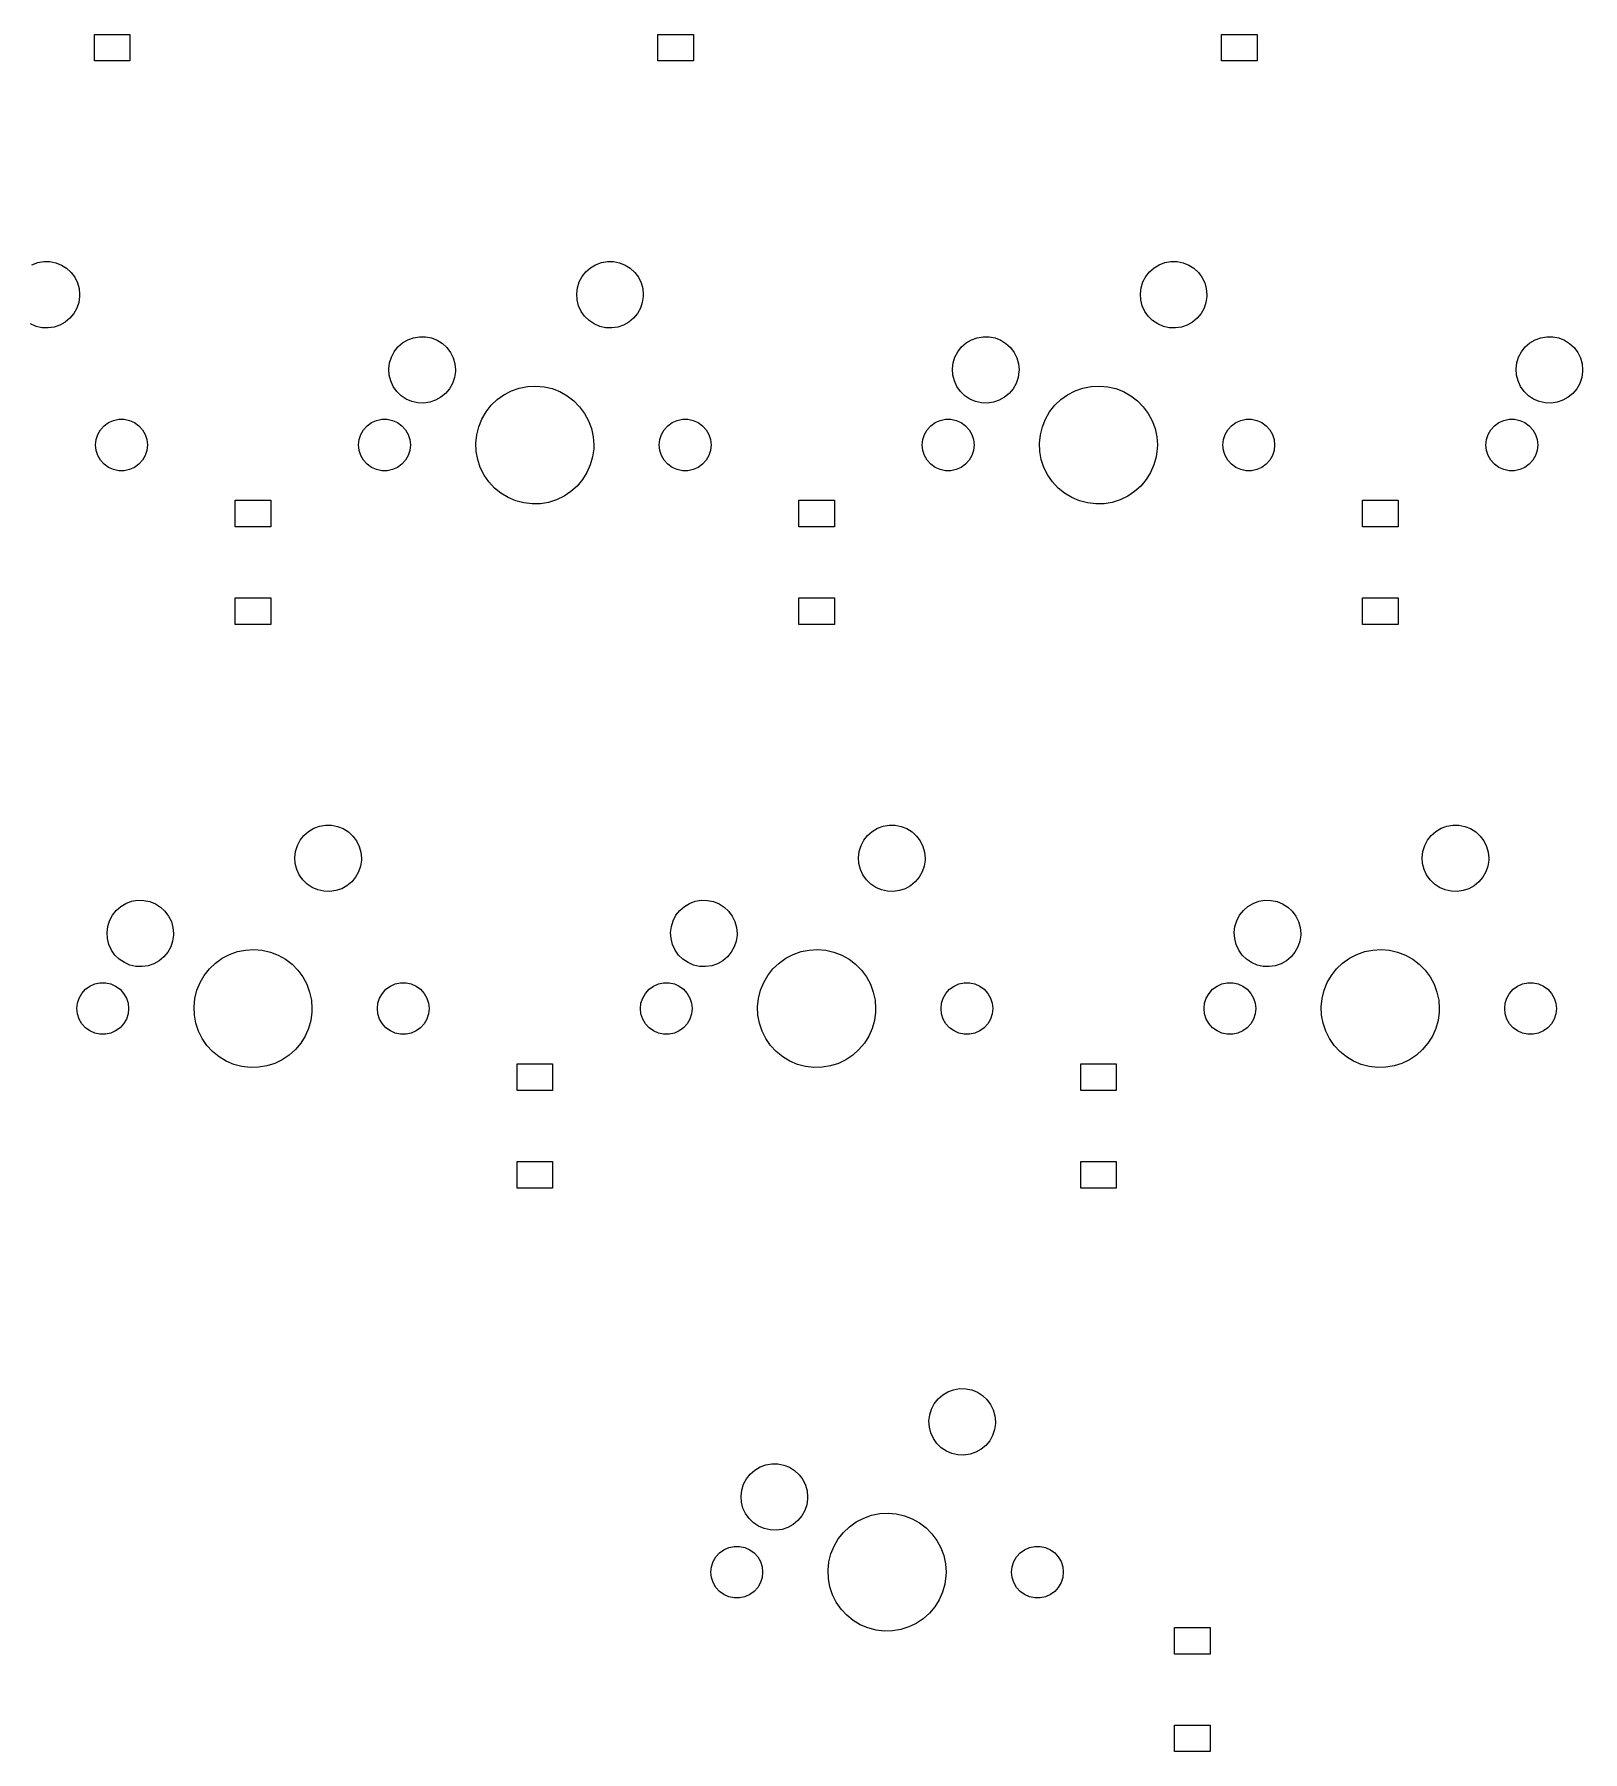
# Model space of a CAD drawing. Extents: x 30 to 427, y -149 to -23.
# Drawn here: x 128.3 to 180.7, y -144.2 to -86.1 of the extents above; entities that cross this region are included whole.
import ezdxf

# ---------------------------------------------------------------- set-up
doc = ezdxf.new("R2010")
doc.units = 0
doc.layers.add('BLACK', color=7, linetype='CONTINUOUS')

msp = doc.modelspace()

# ---------------------------------------------------------------- linework, layer by layer
at = {"layer": 'BLACK', "linetype": 'CONTINUOUS'}
for p, q in [((130.369, -87.0312), (130.369, -86.1312)), ((130.369, -86.1312), (131.569, -86.1312)), ((131.569, -86.1312), (131.569, -87.0312)), ((149.419, -87.0312), (149.419, -86.1312)), ((149.419, -86.1312), (150.619, -86.1312)), ((150.619, -86.1312), (150.619, -87.0312)), ((168.469, -87.0312), (168.469, -86.1312)), ((168.469, -86.1312), (169.669, -86.1312)), ((169.669, -86.1312), (169.669, -87.0312)), ((131.569, -87.0312), (130.369, -87.0312)), ((150.619, -87.0312), (149.419, -87.0312)), ((169.669, -87.0312), (168.469, -87.0312)), ((128.262, -93.9171), (128.455, -93.8458)), ((128.455, -93.8458), (128.658, -93.811)), ((128.658, -93.811), (128.864, -93.8137)), ((128.864, -93.8137), (129.066, -93.8538)), ((129.066, -93.8538), (129.257, -93.9301)), ((129.257, -93.9301), (129.431, -94.04)), ((129.431, -94.04), (129.582, -94.1797)), ((146.98, -94.1581), (147.135, -94.0224)), ((147.135, -94.0224), (147.312, -93.9171)), ((147.312, -93.9171), (147.505, -93.8458)), ((147.505, -93.8458), (147.708, -93.811)), ((147.708, -93.811), (147.914, -93.8137)), ((147.914, -93.8137), (148.116, -93.8538)), ((148.116, -93.8538), (148.307, -93.9301)), ((148.307, -93.9301), (148.481, -94.04)), ((148.481, -94.04), (148.632, -94.1797)), ((166.03, -94.1581), (166.185, -94.0224)), ((166.185, -94.0224), (166.362, -93.9171)), ((166.362, -93.9171), (166.555, -93.8458)), ((166.555, -93.8458), (166.758, -93.811)), ((166.758, -93.811), (166.964, -93.8137)), ((166.964, -93.8137), (167.166, -93.8538)), ((167.166, -93.8538), (167.357, -93.9301)), ((167.357, -93.9301), (167.531, -94.04)), ((167.531, -94.04), (167.682, -94.1797)), ((129.582, -94.1797), (129.705, -94.3447)), ((129.705, -94.3447), (129.797, -94.5293)), ((129.797, -94.5293), (129.852, -94.7275)), ((146.696, -94.6986), (146.757, -94.502)), ((146.757, -94.502), (146.853, -94.3198)), ((146.853, -94.3198), (146.98, -94.1581)), ((148.632, -94.1797), (148.755, -94.3447)), ((148.755, -94.3447), (148.847, -94.5293)), ((148.847, -94.5293), (148.902, -94.7275)), ((165.746, -94.6986), (165.807, -94.502)), ((165.807, -94.502), (165.903, -94.3198)), ((165.903, -94.3198), (166.03, -94.1581)), ((167.682, -94.1797), (167.805, -94.3447)), ((167.805, -94.3447), (167.897, -94.5293)), ((167.897, -94.5293), (167.952, -94.7275)), ((129.84, -95.1951), (129.774, -95.3901)), ((129.87, -94.9914), (129.84, -95.1951)), ((129.852, -94.7275), (129.871, -94.9325)), ((129.871, -94.9325), (129.87, -94.9914)), ((146.672, -94.9031), (146.696, -94.6986)), ((146.685, -95.1085), (146.672, -94.9031)), ((146.736, -95.308), (146.685, -95.1085)), ((148.89, -95.1951), (148.824, -95.3901)), ((148.92, -94.9914), (148.89, -95.1951)), ((148.902, -94.7275), (148.921, -94.9325)), ((148.921, -94.9325), (148.92, -94.9914)), ((165.722, -94.9031), (165.746, -94.6986)), ((165.735, -95.1085), (165.722, -94.9031)), ((165.786, -95.308), (165.735, -95.1085)), ((167.94, -95.1951), (167.874, -95.3901)), ((167.97, -94.9914), (167.94, -95.1951)), ((167.952, -94.7275), (167.971, -94.9325)), ((167.971, -94.9325), (167.97, -94.9914)), ((129.542, -95.728), (129.383, -95.8596)), ((129.673, -95.5697), (129.542, -95.728)), ((129.774, -95.3901), (129.673, -95.5697)), ((146.822, -95.495), (146.736, -95.308)), ((146.941, -95.6631), (146.822, -95.495)), ((147.088, -95.8068), (146.941, -95.6631)), ((148.592, -95.728), (148.433, -95.8596)), ((148.723, -95.5697), (148.592, -95.728)), ((148.824, -95.3901), (148.723, -95.5697)), ((165.872, -95.495), (165.786, -95.308)), ((165.991, -95.6631), (165.872, -95.495)), ((166.138, -95.8068), (165.991, -95.6631)), ((167.642, -95.728), (167.483, -95.8596)), ((167.773, -95.5697), (167.642, -95.728)), ((167.874, -95.3901), (167.773, -95.5697)), ((128.399, -96.0024), (128.209, -95.9212)), ((128.599, -96.0479), (128.399, -96.0024)), ((128.805, -96.056), (128.599, -96.0479)), ((129.009, -96.0264), (128.805, -96.056)), ((129.204, -95.9602), (129.009, -96.0264)), ((129.383, -95.8596), (129.204, -95.9602)), ((141.155, -96.3858), (141.358, -96.351)), ((141.358, -96.351), (141.564, -96.3537)), ((141.564, -96.3537), (141.766, -96.3938)), ((147.259, -95.9212), (147.088, -95.8068)), ((147.449, -96.0024), (147.259, -95.9212)), ((147.649, -96.0479), (147.449, -96.0024)), ((147.855, -96.056), (147.649, -96.0479)), ((148.059, -96.0264), (147.855, -96.056)), ((148.254, -95.9602), (148.059, -96.0264)), ((148.433, -95.8596), (148.254, -95.9602)), ((160.205, -96.3858), (160.408, -96.351)), ((160.408, -96.351), (160.614, -96.3537)), ((160.614, -96.3537), (160.816, -96.3938)), ((166.309, -95.9212), (166.138, -95.8068)), ((166.499, -96.0024), (166.309, -95.9212)), ((166.699, -96.0479), (166.499, -96.0024)), ((166.905, -96.056), (166.699, -96.0479)), ((167.109, -96.0264), (166.905, -96.056)), ((167.304, -95.9602), (167.109, -96.0264)), ((167.483, -95.8596), (167.304, -95.9602)), ((179.255, -96.3858), (179.458, -96.351)), ((179.458, -96.351), (179.664, -96.3537)), ((179.664, -96.3537), (179.866, -96.3938)), ((140.407, -97.042), (140.503, -96.8598)), ((140.503, -96.8598), (140.63, -96.6981)), ((140.63, -96.6981), (140.785, -96.5624)), ((140.785, -96.5624), (140.962, -96.4571)), ((140.962, -96.4571), (141.155, -96.3858)), ((141.766, -96.3938), (141.957, -96.4701)), ((141.957, -96.4701), (142.131, -96.58)), ((142.131, -96.58), (142.282, -96.7197)), ((142.282, -96.7197), (142.405, -96.8847)), ((142.405, -96.8847), (142.497, -97.0693)), ((159.457, -97.042), (159.553, -96.8598)), ((159.553, -96.8598), (159.68, -96.6981)), ((159.68, -96.6981), (159.835, -96.5624)), ((159.835, -96.5624), (160.012, -96.4571)), ((160.012, -96.4571), (160.205, -96.3858)), ((160.816, -96.3938), (161.007, -96.4701)), ((161.007, -96.4701), (161.181, -96.58)), ((161.181, -96.58), (161.332, -96.7197)), ((161.332, -96.7197), (161.455, -96.8847)), ((161.455, -96.8847), (161.547, -97.0693)), ((178.507, -97.042), (178.603, -96.8598)), ((178.603, -96.8598), (178.73, -96.6981)), ((178.73, -96.6981), (178.885, -96.5624)), ((178.885, -96.5624), (179.062, -96.4571)), ((179.062, -96.4571), (179.255, -96.3858)), ((179.866, -96.3938), (180.057, -96.4701)), ((180.057, -96.4701), (180.231, -96.58)), ((180.231, -96.58), (180.382, -96.7197)), ((180.382, -96.7197), (180.505, -96.8847)), ((180.505, -96.8847), (180.597, -97.0693)), ((140.322, -97.4431), (140.346, -97.2386)), ((140.335, -97.6485), (140.322, -97.4431)), ((140.346, -97.2386), (140.407, -97.042)), ((142.497, -97.0693), (142.552, -97.2675)), ((142.552, -97.2675), (142.571, -97.4725)), ((142.571, -97.4725), (142.57, -97.5314)), ((159.372, -97.4431), (159.396, -97.2386)), ((159.385, -97.6485), (159.372, -97.4431)), ((159.396, -97.2386), (159.457, -97.042)), ((161.547, -97.0693), (161.602, -97.2675)), ((161.602, -97.2675), (161.621, -97.4725)), ((161.621, -97.4725), (161.62, -97.5314)), ((178.422, -97.4431), (178.446, -97.2386)), ((178.435, -97.6485), (178.422, -97.4431)), ((178.446, -97.2386), (178.507, -97.042)), ((180.597, -97.0693), (180.652, -97.2675)), ((180.652, -97.2675), (180.671, -97.4725)), ((180.671, -97.4725), (180.67, -97.5314)), ((140.386, -97.848), (140.335, -97.6485)), ((140.472, -98.035), (140.386, -97.848)), ((140.591, -98.2031), (140.472, -98.035)), ((142.474, -97.9301), (142.373, -98.1097)), ((142.54, -97.7351), (142.474, -97.9301)), ((142.57, -97.5314), (142.54, -97.7351)), ((144.464, -98.1826), (144.73, -98.0893)), ((144.73, -98.0893), (145.006, -98.0343)), ((145.006, -98.0343), (145.288, -98.0188)), ((145.288, -98.0188), (145.568, -98.0431)), ((145.568, -98.0431), (145.843, -98.1067)), ((159.436, -97.848), (159.385, -97.6485)), ((159.522, -98.035), (159.436, -97.848)), ((159.641, -98.2031), (159.522, -98.035)), ((161.524, -97.9301), (161.423, -98.1097)), ((161.59, -97.7351), (161.524, -97.9301)), ((161.62, -97.5314), (161.59, -97.7351)), ((163.514, -98.1826), (163.78, -98.0893)), ((163.78, -98.0893), (164.056, -98.0343)), ((164.056, -98.0343), (164.338, -98.0188)), ((164.338, -98.0188), (164.618, -98.0431)), ((164.618, -98.0431), (164.893, -98.1067)), ((178.486, -97.848), (178.435, -97.6485)), ((178.572, -98.035), (178.486, -97.848)), ((178.691, -98.2031), (178.572, -98.035)), ((180.574, -97.9301), (180.473, -98.1097)), ((180.64, -97.7351), (180.574, -97.9301)), ((180.67, -97.5314), (180.64, -97.7351)), ((140.738, -98.3468), (140.591, -98.2031)), ((140.909, -98.4612), (140.738, -98.3468)), ((141.099, -98.5424), (140.909, -98.4612)), ((141.299, -98.5879), (141.099, -98.5424)), ((141.505, -98.596), (141.299, -98.5879)), ((141.709, -98.5664), (141.505, -98.596)), ((141.904, -98.5002), (141.709, -98.5664)), ((142.083, -98.3996), (141.904, -98.5002)), ((142.242, -98.268), (142.083, -98.3996)), ((142.373, -98.1097), (142.242, -98.268)), ((143.607, -98.8918), (143.781, -98.6706)), ((143.781, -98.6706), (143.985, -98.4762)), ((143.985, -98.4762), (144.214, -98.3124)), ((144.214, -98.3124), (144.464, -98.1826)), ((145.843, -98.1067), (146.105, -98.2084)), ((146.105, -98.2084), (146.351, -98.346)), ((146.351, -98.346), (146.575, -98.5169)), ((146.575, -98.5169), (146.772, -98.7176)), ((159.788, -98.3468), (159.641, -98.2031)), ((159.959, -98.4612), (159.788, -98.3468)), ((160.149, -98.5424), (159.959, -98.4612)), ((160.349, -98.5879), (160.149, -98.5424)), ((160.555, -98.596), (160.349, -98.5879)), ((160.759, -98.5664), (160.555, -98.596)), ((160.954, -98.5002), (160.759, -98.5664)), ((161.133, -98.3996), (160.954, -98.5002)), ((161.292, -98.268), (161.133, -98.3996)), ((161.423, -98.1097), (161.292, -98.268)), ((162.657, -98.8918), (162.832, -98.6706)), ((162.832, -98.6706), (163.035, -98.4762)), ((163.035, -98.4762), (163.264, -98.3124)), ((163.264, -98.3124), (163.514, -98.1826)), ((164.893, -98.1067), (165.155, -98.2084)), ((165.155, -98.2084), (165.401, -98.346)), ((165.401, -98.346), (165.625, -98.5169)), ((165.625, -98.5169), (165.822, -98.7176)), ((178.838, -98.3468), (178.691, -98.2031)), ((179.009, -98.4612), (178.838, -98.3468)), ((179.199, -98.5424), (179.009, -98.4612)), ((179.399, -98.5879), (179.199, -98.5424)), ((179.605, -98.596), (179.399, -98.5879)), ((179.809, -98.5664), (179.605, -98.596)), ((180.004, -98.5002), (179.809, -98.5664)), ((180.183, -98.3996), (180.004, -98.5002)), ((180.342, -98.268), (180.183, -98.3996)), ((180.473, -98.1097), (180.342, -98.268)), ((130.701, -99.3622), (130.849, -99.2547)), ((130.849, -99.2547), (131.016, -99.1803)), ((131.016, -99.1803), (131.195, -99.1423)), ((131.195, -99.1423), (131.378, -99.1423)), ((131.378, -99.1423), (131.557, -99.1803)), ((131.557, -99.1803), (131.724, -99.2547)), ((131.724, -99.2547), (131.872, -99.3622)), ((139.591, -99.3622), (139.739, -99.2547)), ((139.739, -99.2547), (139.906, -99.1803)), ((139.906, -99.1803), (140.085, -99.1423)), ((140.085, -99.1423), (140.268, -99.1423)), ((140.268, -99.1423), (140.447, -99.1803)), ((140.447, -99.1803), (140.614, -99.2547)), ((140.614, -99.2547), (140.762, -99.3622)), ((143.36, -99.3964), (143.466, -99.1353)), ((143.466, -99.1353), (143.607, -98.8918)), ((146.772, -98.7176), (146.94, -98.9441)), ((146.94, -98.9441), (147.073, -99.192)), ((147.073, -99.192), (147.171, -99.4562)), ((149.751, -99.3622), (149.899, -99.2547)), ((149.899, -99.2547), (150.066, -99.1803)), ((150.066, -99.1803), (150.245, -99.1423)), ((150.245, -99.1423), (150.428, -99.1423)), ((150.428, -99.1423), (150.607, -99.1803)), ((150.607, -99.1803), (150.774, -99.2547)), ((150.774, -99.2547), (150.922, -99.3622)), ((158.641, -99.3622), (158.789, -99.2547)), ((158.789, -99.2547), (158.956, -99.1803)), ((158.956, -99.1803), (159.135, -99.1423)), ((159.135, -99.1423), (159.318, -99.1423)), ((159.318, -99.1423), (159.497, -99.1803)), ((159.497, -99.1803), (159.664, -99.2547)), ((159.664, -99.2547), (159.812, -99.3622)), ((162.41, -99.3964), (162.516, -99.1353)), ((162.516, -99.1353), (162.657, -98.8918)), ((165.822, -98.7176), (165.99, -98.9441)), ((165.99, -98.9441), (166.123, -99.192)), ((166.123, -99.192), (166.221, -99.4562)), ((168.801, -99.3622), (168.949, -99.2547)), ((168.949, -99.2547), (169.116, -99.1803)), ((169.116, -99.1803), (169.295, -99.1423)), ((169.295, -99.1423), (169.478, -99.1423)), ((169.478, -99.1423), (169.657, -99.1803)), ((169.657, -99.1803), (169.824, -99.2547)), ((169.824, -99.2547), (169.972, -99.3622)), ((177.691, -99.3622), (177.839, -99.2547)), ((177.839, -99.2547), (178.006, -99.1803)), ((178.006, -99.1803), (178.185, -99.1423)), ((178.185, -99.1423), (178.368, -99.1423)), ((178.368, -99.1423), (178.547, -99.1803)), ((178.547, -99.1803), (178.714, -99.2547)), ((178.714, -99.2547), (178.862, -99.3622)), ((130.411, -100.012), (130.43, -99.8306)), ((130.43, -99.8306), (130.487, -99.6566)), ((130.487, -99.6566), (130.578, -99.4982)), ((130.578, -99.4982), (130.701, -99.3622)), ((131.872, -99.3622), (131.994, -99.4982)), ((131.994, -99.4982), (132.086, -99.6566)), ((132.086, -99.6566), (132.142, -99.8306)), ((132.142, -99.8306), (132.161, -100.012)), ((139.301, -100.012), (139.32, -99.8306)), ((139.32, -99.8306), (139.377, -99.6566)), ((139.377, -99.6566), (139.468, -99.4982)), ((139.468, -99.4982), (139.591, -99.3622)), ((140.762, -99.3622), (140.884, -99.4982)), ((140.884, -99.4982), (140.976, -99.6566)), ((140.976, -99.6566), (141.032, -99.8306)), ((141.032, -99.8306), (141.051, -100.012)), ((143.263, -99.9499), (143.292, -99.6697)), ((143.292, -99.6697), (143.36, -99.3964)), ((147.171, -99.4562), (147.23, -99.7316)), ((147.23, -99.7316), (147.25, -100.012)), ((149.461, -100.012), (149.48, -99.8306)), ((149.48, -99.8306), (149.537, -99.6566)), ((149.537, -99.6566), (149.628, -99.4982)), ((149.628, -99.4982), (149.751, -99.3622)), ((150.922, -99.3622), (151.044, -99.4982)), ((151.044, -99.4982), (151.136, -99.6566)), ((151.136, -99.6566), (151.192, -99.8306)), ((151.192, -99.8306), (151.211, -100.012)), ((158.351, -100.012), (158.37, -99.8306)), ((158.37, -99.8306), (158.427, -99.6566)), ((158.427, -99.6566), (158.518, -99.4982)), ((158.518, -99.4982), (158.641, -99.3622)), ((159.812, -99.3622), (159.934, -99.4982)), ((159.934, -99.4982), (160.026, -99.6566)), ((160.026, -99.6566), (160.082, -99.8306)), ((160.082, -99.8306), (160.101, -100.012)), ((162.313, -99.9499), (162.342, -99.6697)), ((162.342, -99.6697), (162.41, -99.3964)), ((166.221, -99.4562), (166.28, -99.7316)), ((166.28, -99.7316), (166.3, -100.012)), ((168.511, -100.012), (168.53, -99.8306)), ((168.53, -99.8306), (168.587, -99.6566)), ((168.587, -99.6566), (168.678, -99.4982)), ((168.678, -99.4982), (168.801, -99.3622)), ((169.972, -99.3622), (170.094, -99.4982)), ((170.094, -99.4982), (170.186, -99.6566)), ((170.186, -99.6566), (170.242, -99.8306)), ((170.242, -99.8306), (170.261, -100.012)), ((177.401, -100.012), (177.42, -99.8306)), ((177.42, -99.8306), (177.477, -99.6566)), ((177.477, -99.6566), (177.568, -99.4982)), ((177.568, -99.4982), (177.691, -99.3622)), ((178.862, -99.3622), (178.984, -99.4982)), ((178.984, -99.4982), (179.076, -99.6566)), ((179.076, -99.6566), (179.132, -99.8306)), ((179.132, -99.8306), (179.151, -100.012)), ((130.43, -100.194), (130.411, -100.012)), ((130.487, -100.368), (130.43, -100.194)), ((130.578, -100.527), (130.487, -100.368)), ((132.086, -100.368), (131.994, -100.527)), ((132.142, -100.194), (132.086, -100.368)), ((132.161, -100.012), (132.142, -100.194)), ((139.32, -100.194), (139.301, -100.012)), ((139.377, -100.368), (139.32, -100.194)), ((139.468, -100.527), (139.377, -100.368)), ((140.976, -100.368), (140.884, -100.527)), ((141.032, -100.194), (140.976, -100.368)), ((141.051, -100.012), (141.032, -100.194)), ((143.274, -100.231), (143.263, -99.9499)), ((143.325, -100.508), (143.274, -100.231)), ((147.209, -100.417), (147.132, -100.688)), ((147.246, -100.138), (147.209, -100.417)), ((147.25, -100.012), (147.246, -100.138)), ((149.48, -100.194), (149.461, -100.012)), ((149.537, -100.368), (149.48, -100.194)), ((149.628, -100.527), (149.537, -100.368)), ((151.136, -100.368), (151.044, -100.527)), ((151.192, -100.194), (151.136, -100.368)), ((151.211, -100.012), (151.192, -100.194)), ((158.37, -100.194), (158.351, -100.012)), ((158.427, -100.368), (158.37, -100.194)), ((158.518, -100.527), (158.427, -100.368)), ((160.026, -100.368), (159.934, -100.527)), ((160.082, -100.194), (160.026, -100.368)), ((160.101, -100.012), (160.082, -100.194)), ((162.324, -100.231), (162.313, -99.9499)), ((162.375, -100.508), (162.324, -100.231)), ((166.259, -100.417), (166.182, -100.688)), ((166.296, -100.138), (166.259, -100.417)), ((166.3, -100.012), (166.296, -100.138)), ((168.53, -100.194), (168.511, -100.012)), ((168.587, -100.368), (168.53, -100.194)), ((168.678, -100.527), (168.587, -100.368)), ((170.186, -100.368), (170.094, -100.527)), ((170.242, -100.194), (170.186, -100.368)), ((170.261, -100.012), (170.242, -100.194)), ((177.42, -100.194), (177.401, -100.012)), ((177.477, -100.368), (177.42, -100.194)), ((177.568, -100.527), (177.477, -100.368)), ((179.076, -100.368), (178.984, -100.527)), ((179.132, -100.194), (179.076, -100.368)), ((179.151, -100.012), (179.132, -100.194)), ((130.701, -100.663), (130.578, -100.527)), ((130.849, -100.77), (130.701, -100.663)), ((131.016, -100.845), (130.849, -100.77)), ((131.195, -100.883), (131.016, -100.845)), ((131.378, -100.883), (131.195, -100.883)), ((131.557, -100.845), (131.378, -100.883)), ((131.724, -100.77), (131.557, -100.845)), ((131.872, -100.663), (131.724, -100.77)), ((131.994, -100.527), (131.872, -100.663)), ((139.591, -100.663), (139.468, -100.527)), ((139.739, -100.77), (139.591, -100.663)), ((139.906, -100.845), (139.739, -100.77)), ((140.085, -100.883), (139.906, -100.845)), ((140.268, -100.883), (140.085, -100.883)), ((140.447, -100.845), (140.268, -100.883)), ((140.614, -100.77), (140.447, -100.845)), ((140.762, -100.663), (140.614, -100.77)), ((140.884, -100.527), (140.762, -100.663)), ((143.414, -100.776), (143.325, -100.508)), ((143.54, -101.027), (143.414, -100.776)), ((147.018, -100.946), (146.869, -101.184)), ((147.132, -100.688), (147.018, -100.946)), ((149.751, -100.663), (149.628, -100.527)), ((149.899, -100.77), (149.751, -100.663)), ((150.066, -100.845), (149.899, -100.77)), ((150.245, -100.883), (150.066, -100.845)), ((150.428, -100.883), (150.245, -100.883)), ((150.607, -100.845), (150.428, -100.883)), ((150.774, -100.77), (150.607, -100.845)), ((150.922, -100.663), (150.774, -100.77)), ((151.044, -100.527), (150.922, -100.663)), ((158.641, -100.663), (158.518, -100.527)), ((158.789, -100.77), (158.641, -100.663)), ((158.956, -100.845), (158.789, -100.77)), ((159.135, -100.883), (158.956, -100.845)), ((159.318, -100.883), (159.135, -100.883)), ((159.497, -100.845), (159.318, -100.883)), ((159.664, -100.77), (159.497, -100.845)), ((159.812, -100.663), (159.664, -100.77)), ((159.934, -100.527), (159.812, -100.663)), ((162.464, -100.776), (162.375, -100.508)), ((162.59, -101.027), (162.464, -100.776)), ((166.068, -100.946), (165.919, -101.184)), ((166.182, -100.688), (166.068, -100.946)), ((168.801, -100.663), (168.678, -100.527)), ((168.949, -100.77), (168.801, -100.663)), ((169.116, -100.845), (168.949, -100.77)), ((169.295, -100.883), (169.116, -100.845)), ((169.478, -100.883), (169.295, -100.883)), ((169.657, -100.845), (169.478, -100.883)), ((169.824, -100.77), (169.657, -100.845)), ((169.972, -100.663), (169.824, -100.77)), ((170.094, -100.527), (169.972, -100.663)), ((177.691, -100.663), (177.568, -100.527)), ((177.839, -100.77), (177.691, -100.663)), ((178.006, -100.845), (177.839, -100.77)), ((178.185, -100.883), (178.006, -100.845)), ((178.368, -100.883), (178.185, -100.883)), ((178.547, -100.845), (178.368, -100.883)), ((178.714, -100.77), (178.547, -100.845)), ((178.862, -100.663), (178.714, -100.77)), ((178.984, -100.527), (178.862, -100.663)), ((143.7, -101.259), (143.54, -101.027)), ((143.891, -101.466), (143.7, -101.259)), ((144.11, -101.644), (143.891, -101.466)), ((146.688, -101.4), (146.478, -101.588)), ((146.869, -101.184), (146.688, -101.4)), ((162.75, -101.259), (162.59, -101.027)), ((162.941, -101.466), (162.75, -101.259)), ((163.16, -101.644), (162.941, -101.466)), ((165.738, -101.4), (165.528, -101.588)), ((165.919, -101.184), (165.738, -101.4)), ((135.131, -102.781), (135.131, -101.881)), ((135.131, -101.881), (136.331, -101.881)), ((136.331, -101.881), (136.331, -102.781)), ((144.351, -101.789), (144.11, -101.644)), ((144.61, -101.899), (144.351, -101.789)), ((144.883, -101.971), (144.61, -101.899)), ((145.162, -102.004), (144.883, -101.971)), ((145.444, -101.998), (145.162, -102.004)), ((145.722, -101.951), (145.444, -101.998)), ((145.99, -101.866), (145.722, -101.951)), ((146.244, -101.744), (145.99, -101.866)), ((146.478, -101.588), (146.244, -101.744)), ((154.181, -102.781), (154.181, -101.881)), ((154.181, -101.881), (155.381, -101.881)), ((155.381, -101.881), (155.381, -102.781)), ((163.401, -101.789), (163.16, -101.644)), ((163.66, -101.899), (163.401, -101.789)), ((163.933, -101.971), (163.66, -101.899)), ((164.212, -102.004), (163.933, -101.971)), ((164.494, -101.998), (164.212, -102.004)), ((164.772, -101.951), (164.494, -101.998)), ((165.04, -101.866), (164.772, -101.951)), ((165.294, -101.744), (165.04, -101.866)), ((165.528, -101.588), (165.294, -101.744)), ((173.231, -102.781), (173.231, -101.881)), ((173.231, -101.881), (174.431, -101.881)), ((174.431, -101.881), (174.431, -102.781)), ((136.331, -102.781), (135.131, -102.781)), ((155.381, -102.781), (154.181, -102.781)), ((174.431, -102.781), (173.231, -102.781)), ((135.131, -106.081), (135.131, -105.181)), ((135.131, -105.181), (136.331, -105.181)), ((136.331, -105.181), (136.331, -106.081)), ((154.181, -106.081), (154.181, -105.181)), ((154.181, -105.181), (155.381, -105.181)), ((155.381, -105.181), (155.381, -106.081)), ((173.231, -106.081), (173.231, -105.181)), ((173.231, -105.181), (174.431, -105.181)), ((174.431, -105.181), (174.431, -106.081)), ((136.331, -106.081), (135.131, -106.081)), ((155.381, -106.081), (154.181, -106.081)), ((174.431, -106.081), (173.231, -106.081)), ((137.455, -113.208), (137.61, -113.072)), ((137.61, -113.072), (137.787, -112.967)), ((137.787, -112.967), (137.98, -112.896)), ((137.98, -112.896), (138.183, -112.861)), ((138.183, -112.861), (138.389, -112.864)), ((138.389, -112.864), (138.591, -112.904)), ((138.591, -112.904), (138.782, -112.98)), ((138.782, -112.98), (138.956, -113.09)), ((138.956, -113.09), (139.107, -113.23)), ((156.505, -113.208), (156.66, -113.072)), ((156.66, -113.072), (156.837, -112.967)), ((156.837, -112.967), (157.03, -112.896)), ((157.03, -112.896), (157.233, -112.861)), ((157.233, -112.861), (157.439, -112.864)), ((157.439, -112.864), (157.641, -112.904)), ((157.641, -112.904), (157.832, -112.98)), ((157.832, -112.98), (158.006, -113.09)), ((158.006, -113.09), (158.157, -113.23)), ((175.555, -113.208), (175.71, -113.072)), ((175.71, -113.072), (175.887, -112.967)), ((175.887, -112.967), (176.08, -112.896)), ((176.08, -112.896), (176.283, -112.861)), ((176.283, -112.861), (176.489, -112.864)), ((176.489, -112.864), (176.691, -112.904)), ((176.691, -112.904), (176.882, -112.98)), ((176.882, -112.98), (177.056, -113.09)), ((177.056, -113.09), (177.207, -113.23)), ((137.147, -113.953), (137.171, -113.749)), ((137.171, -113.749), (137.232, -113.552)), ((137.232, -113.552), (137.328, -113.37)), ((137.328, -113.37), (137.455, -113.208)), ((139.107, -113.23), (139.23, -113.395)), ((139.23, -113.395), (139.322, -113.579)), ((139.322, -113.579), (139.377, -113.777)), ((139.377, -113.777), (139.396, -113.983)), ((156.197, -113.953), (156.221, -113.749)), ((156.221, -113.749), (156.282, -113.552)), ((156.282, -113.552), (156.378, -113.37)), ((156.378, -113.37), (156.505, -113.208)), ((158.157, -113.23), (158.28, -113.395)), ((158.28, -113.395), (158.372, -113.579)), ((158.372, -113.579), (158.427, -113.777)), ((158.427, -113.777), (158.446, -113.983)), ((175.247, -113.953), (175.271, -113.749)), ((175.271, -113.749), (175.332, -113.552)), ((175.332, -113.552), (175.428, -113.37)), ((175.428, -113.37), (175.555, -113.208)), ((177.207, -113.23), (177.33, -113.395)), ((177.33, -113.395), (177.422, -113.579)), ((177.422, -113.579), (177.477, -113.777)), ((177.477, -113.777), (177.496, -113.983)), ((137.16, -114.158), (137.147, -113.953)), ((137.211, -114.358), (137.16, -114.158)), ((137.297, -114.545), (137.211, -114.358)), ((139.365, -114.245), (139.299, -114.44)), ((139.395, -114.041), (139.365, -114.245)), ((139.396, -113.983), (139.395, -114.041)), ((156.21, -114.158), (156.197, -113.953)), ((156.261, -114.358), (156.21, -114.158)), ((156.347, -114.545), (156.261, -114.358)), ((158.415, -114.245), (158.349, -114.44)), ((158.445, -114.041), (158.415, -114.245)), ((158.446, -113.983), (158.445, -114.041)), ((175.26, -114.158), (175.247, -113.953)), ((175.311, -114.358), (175.26, -114.158)), ((175.397, -114.545), (175.311, -114.358)), ((177.465, -114.245), (177.399, -114.44)), ((177.495, -114.041), (177.465, -114.245)), ((177.496, -113.983), (177.495, -114.041)), ((137.416, -114.713), (137.297, -114.545)), ((137.563, -114.857), (137.416, -114.713)), ((137.734, -114.971), (137.563, -114.857)), ((138.908, -114.91), (138.729, -115.01)), ((139.067, -114.778), (138.908, -114.91)), ((139.198, -114.62), (139.067, -114.778)), ((139.299, -114.44), (139.198, -114.62)), ((156.466, -114.713), (156.347, -114.545)), ((156.613, -114.857), (156.466, -114.713)), ((156.784, -114.971), (156.613, -114.857)), ((157.958, -114.91), (157.779, -115.01)), ((158.117, -114.778), (157.958, -114.91)), ((158.248, -114.62), (158.117, -114.778)), ((158.349, -114.44), (158.248, -114.62)), ((175.516, -114.713), (175.397, -114.545)), ((175.663, -114.857), (175.516, -114.713)), ((175.834, -114.971), (175.663, -114.857)), ((177.008, -114.91), (176.829, -115.01)), ((177.167, -114.778), (177.008, -114.91)), ((177.298, -114.62), (177.167, -114.778)), ((177.399, -114.44), (177.298, -114.62)), ((131.26, -115.612), (131.437, -115.507)), ((131.437, -115.507), (131.63, -115.436)), ((131.63, -115.436), (131.833, -115.401)), ((131.833, -115.401), (132.039, -115.404)), ((132.039, -115.404), (132.241, -115.444)), ((132.241, -115.444), (132.432, -115.52)), ((137.924, -115.052), (137.734, -114.971)), ((138.124, -115.098), (137.924, -115.052)), ((138.33, -115.106), (138.124, -115.098)), ((138.534, -115.076), (138.33, -115.106)), ((138.729, -115.01), (138.534, -115.076)), ((150.31, -115.612), (150.487, -115.507)), ((150.487, -115.507), (150.68, -115.436)), ((150.68, -115.436), (150.883, -115.401)), ((150.883, -115.401), (151.089, -115.404)), ((151.089, -115.404), (151.291, -115.444)), ((151.291, -115.444), (151.482, -115.52)), ((156.974, -115.052), (156.784, -114.971)), ((157.174, -115.098), (156.974, -115.052)), ((157.38, -115.106), (157.174, -115.098)), ((157.584, -115.076), (157.38, -115.106)), ((157.779, -115.01), (157.584, -115.076)), ((169.36, -115.612), (169.537, -115.507)), ((169.537, -115.507), (169.73, -115.436)), ((169.73, -115.436), (169.933, -115.401)), ((169.933, -115.401), (170.139, -115.404)), ((170.139, -115.404), (170.341, -115.444)), ((170.341, -115.444), (170.532, -115.52)), ((176.024, -115.052), (175.834, -114.971)), ((176.224, -115.098), (176.024, -115.052)), ((176.43, -115.106), (176.224, -115.098)), ((176.634, -115.076), (176.43, -115.106)), ((176.829, -115.01), (176.634, -115.076)), ((130.821, -116.289), (130.882, -116.092)), ((130.882, -116.092), (130.978, -115.91)), ((130.978, -115.91), (131.105, -115.748)), ((131.105, -115.748), (131.26, -115.612)), ((132.432, -115.52), (132.606, -115.63)), ((132.606, -115.63), (132.757, -115.77)), ((132.757, -115.77), (132.88, -115.935)), ((132.88, -115.935), (132.972, -116.119)), ((149.871, -116.289), (149.932, -116.092)), ((149.932, -116.092), (150.028, -115.91)), ((150.028, -115.91), (150.155, -115.748)), ((150.155, -115.748), (150.31, -115.612)), ((151.482, -115.52), (151.656, -115.63)), ((151.656, -115.63), (151.807, -115.77)), ((151.807, -115.77), (151.93, -115.935)), ((151.93, -115.935), (152.022, -116.119)), ((168.921, -116.289), (168.982, -116.092)), ((168.982, -116.092), (169.078, -115.91)), ((169.078, -115.91), (169.205, -115.748)), ((169.205, -115.748), (169.36, -115.612)), ((170.532, -115.52), (170.706, -115.63)), ((170.706, -115.63), (170.857, -115.77)), ((170.857, -115.77), (170.98, -115.935)), ((170.98, -115.935), (171.072, -116.119)), ((130.797, -116.493), (130.821, -116.289)), ((130.81, -116.698), (130.797, -116.493)), ((132.972, -116.119), (133.027, -116.317)), ((133.045, -116.581), (133.015, -116.785)), ((133.027, -116.317), (133.046, -116.522)), ((133.046, -116.522), (133.045, -116.581)), ((149.847, -116.493), (149.871, -116.289)), ((149.86, -116.698), (149.847, -116.493)), ((152.022, -116.119), (152.077, -116.317)), ((152.095, -116.581), (152.065, -116.785)), ((152.077, -116.317), (152.096, -116.522)), ((152.096, -116.522), (152.095, -116.581)), ((168.897, -116.493), (168.921, -116.289)), ((168.91, -116.698), (168.897, -116.493)), ((171.072, -116.119), (171.127, -116.317)), ((171.145, -116.581), (171.115, -116.785)), ((171.127, -116.317), (171.146, -116.522)), ((171.146, -116.522), (171.145, -116.581)), ((130.861, -116.898), (130.81, -116.698)), ((130.947, -117.085), (130.861, -116.898)), ((131.066, -117.253), (130.947, -117.085)), ((131.213, -117.397), (131.066, -117.253)), ((132.848, -117.16), (132.717, -117.318)), ((132.949, -116.98), (132.848, -117.16)), ((133.015, -116.785), (132.949, -116.98)), ((134.689, -117.362), (134.939, -117.233)), ((134.939, -117.233), (135.205, -117.139)), ((135.205, -117.139), (135.481, -117.084)), ((135.481, -117.084), (135.763, -117.069)), ((135.763, -117.069), (136.043, -117.093)), ((136.043, -117.093), (136.318, -117.157)), ((136.318, -117.157), (136.58, -117.258)), ((136.58, -117.258), (136.826, -117.396)), ((149.911, -116.898), (149.86, -116.698)), ((149.997, -117.085), (149.911, -116.898)), ((150.116, -117.253), (149.997, -117.085)), ((150.263, -117.397), (150.116, -117.253)), ((151.898, -117.16), (151.767, -117.318)), ((151.999, -116.98), (151.898, -117.16)), ((152.065, -116.785), (151.999, -116.98)), ((153.739, -117.362), (153.989, -117.233)), ((153.989, -117.233), (154.255, -117.139)), ((154.255, -117.139), (154.531, -117.084)), ((154.531, -117.084), (154.813, -117.069)), ((154.813, -117.069), (155.093, -117.093)), ((155.093, -117.093), (155.368, -117.157)), ((155.368, -117.157), (155.63, -117.258)), ((155.63, -117.258), (155.876, -117.396)), ((168.961, -116.898), (168.91, -116.698)), ((169.047, -117.085), (168.961, -116.898)), ((169.166, -117.253), (169.047, -117.085)), ((169.313, -117.397), (169.166, -117.253)), ((170.948, -117.16), (170.817, -117.318)), ((171.049, -116.98), (170.948, -117.16)), ((171.115, -116.785), (171.049, -116.98)), ((172.789, -117.362), (173.039, -117.233)), ((173.039, -117.233), (173.305, -117.139)), ((173.305, -117.139), (173.581, -117.084)), ((173.581, -117.084), (173.863, -117.069)), ((173.863, -117.069), (174.143, -117.093)), ((174.143, -117.093), (174.418, -117.157)), ((174.418, -117.157), (174.68, -117.258)), ((174.68, -117.258), (174.926, -117.396)), ((131.384, -117.511), (131.213, -117.397)), ((131.574, -117.592), (131.384, -117.511)), ((131.774, -117.638), (131.574, -117.592)), ((131.98, -117.646), (131.774, -117.638)), ((132.184, -117.616), (131.98, -117.646)), ((132.379, -117.55), (132.184, -117.616)), ((132.558, -117.45), (132.379, -117.55)), ((132.717, -117.318), (132.558, -117.45)), ((134.082, -117.942), (134.256, -117.721)), ((134.256, -117.721), (134.46, -117.526)), ((134.46, -117.526), (134.689, -117.362)), ((136.826, -117.396), (137.05, -117.567)), ((137.05, -117.567), (137.247, -117.768)), ((137.247, -117.768), (137.415, -117.994)), ((150.434, -117.511), (150.263, -117.397)), ((150.624, -117.592), (150.434, -117.511)), ((150.824, -117.638), (150.624, -117.592)), ((151.03, -117.646), (150.824, -117.638)), ((151.234, -117.616), (151.03, -117.646)), ((151.429, -117.55), (151.234, -117.616)), ((151.608, -117.45), (151.429, -117.55)), ((151.767, -117.318), (151.608, -117.45)), ((153.132, -117.942), (153.306, -117.721)), ((153.306, -117.721), (153.51, -117.526)), ((153.51, -117.526), (153.739, -117.362)), ((155.876, -117.396), (156.1, -117.567)), ((156.1, -117.567), (156.297, -117.768)), ((156.297, -117.768), (156.465, -117.994)), ((169.484, -117.511), (169.313, -117.397)), ((169.674, -117.592), (169.484, -117.511)), ((169.874, -117.638), (169.674, -117.592)), ((170.08, -117.646), (169.874, -117.638)), ((170.284, -117.616), (170.08, -117.646)), ((170.479, -117.55), (170.284, -117.616)), ((170.658, -117.45), (170.479, -117.55)), ((170.817, -117.318), (170.658, -117.45)), ((172.182, -117.942), (172.356, -117.721)), ((172.356, -117.721), (172.56, -117.526)), ((172.56, -117.526), (172.789, -117.362)), ((174.926, -117.396), (175.15, -117.567)), ((175.15, -117.567), (175.347, -117.768)), ((175.347, -117.768), (175.515, -117.994)), ((129.943, -118.548), (130.066, -118.412)), ((130.066, -118.412), (130.214, -118.305)), ((130.214, -118.305), (130.381, -118.23)), ((130.381, -118.23), (130.56, -118.192)), ((130.56, -118.192), (130.743, -118.192)), ((130.743, -118.192), (130.922, -118.23)), ((130.922, -118.23), (131.089, -118.305)), ((131.089, -118.305), (131.237, -118.412)), ((131.237, -118.412), (131.359, -118.548)), ((133.835, -118.446), (133.941, -118.185)), ((133.941, -118.185), (134.082, -117.942)), ((137.415, -117.994), (137.548, -118.242)), ((137.548, -118.242), (137.646, -118.506)), ((140.103, -118.548), (140.226, -118.412)), ((140.226, -118.412), (140.374, -118.305)), ((140.374, -118.305), (140.541, -118.23)), ((140.541, -118.23), (140.72, -118.192)), ((140.72, -118.192), (140.903, -118.192)), ((140.903, -118.192), (141.082, -118.23)), ((141.082, -118.23), (141.249, -118.305)), ((141.249, -118.305), (141.397, -118.412)), ((141.397, -118.412), (141.519, -118.548)), ((148.993, -118.548), (149.116, -118.412)), ((149.116, -118.412), (149.264, -118.305)), ((149.264, -118.305), (149.431, -118.23)), ((149.431, -118.23), (149.61, -118.192)), ((149.61, -118.192), (149.793, -118.192)), ((149.793, -118.192), (149.972, -118.23)), ((149.972, -118.23), (150.139, -118.305)), ((150.139, -118.305), (150.287, -118.412)), ((150.287, -118.412), (150.409, -118.548)), ((152.885, -118.446), (152.991, -118.185)), ((152.991, -118.185), (153.132, -117.942)), ((156.465, -117.994), (156.598, -118.242)), ((156.598, -118.242), (156.696, -118.506)), ((159.153, -118.548), (159.276, -118.412)), ((159.276, -118.412), (159.424, -118.305)), ((159.424, -118.305), (159.591, -118.23)), ((159.591, -118.23), (159.77, -118.192)), ((159.77, -118.192), (159.953, -118.192)), ((159.953, -118.192), (160.132, -118.23)), ((160.132, -118.23), (160.299, -118.305)), ((160.299, -118.305), (160.447, -118.412)), ((160.447, -118.412), (160.569, -118.548)), ((168.043, -118.548), (168.166, -118.412)), ((168.166, -118.412), (168.314, -118.305)), ((168.314, -118.305), (168.481, -118.23)), ((168.481, -118.23), (168.66, -118.192)), ((168.66, -118.192), (168.843, -118.192)), ((168.843, -118.192), (169.022, -118.23)), ((169.022, -118.23), (169.189, -118.305)), ((169.189, -118.305), (169.337, -118.412)), ((169.337, -118.412), (169.459, -118.548)), ((171.935, -118.446), (172.041, -118.185)), ((172.041, -118.185), (172.182, -117.942)), ((175.515, -117.994), (175.648, -118.242)), ((175.648, -118.242), (175.746, -118.506)), ((178.203, -118.548), (178.326, -118.412)), ((178.326, -118.412), (178.474, -118.305)), ((178.474, -118.305), (178.641, -118.23)), ((178.641, -118.23), (178.82, -118.192)), ((178.82, -118.192), (179.003, -118.192)), ((179.003, -118.192), (179.182, -118.23)), ((179.182, -118.23), (179.349, -118.305)), ((179.349, -118.305), (179.497, -118.412)), ((179.497, -118.412), (179.619, -118.548)), ((129.776, -119.062), (129.795, -118.881)), ((129.795, -118.881), (129.852, -118.707)), ((129.852, -118.707), (129.943, -118.548)), ((131.359, -118.548), (131.451, -118.707)), ((131.451, -118.707), (131.507, -118.881)), ((131.507, -118.881), (131.526, -119.062)), ((133.738, -119), (133.767, -118.72)), ((133.749, -119.281), (133.738, -119)), ((133.767, -118.72), (133.835, -118.446)), ((137.646, -118.506), (137.705, -118.782)), ((137.705, -118.782), (137.725, -119.062)), ((139.936, -119.062), (139.955, -118.881)), ((139.955, -118.881), (140.012, -118.707)), ((140.012, -118.707), (140.103, -118.548)), ((141.519, -118.548), (141.611, -118.707)), ((141.611, -118.707), (141.667, -118.881)), ((141.667, -118.881), (141.686, -119.062)), ((148.826, -119.062), (148.845, -118.881)), ((148.845, -118.881), (148.902, -118.707)), ((148.902, -118.707), (148.993, -118.548)), ((150.409, -118.548), (150.501, -118.707)), ((150.501, -118.707), (150.557, -118.881)), ((150.557, -118.881), (150.576, -119.062)), ((152.788, -119), (152.817, -118.72)), ((152.799, -119.281), (152.788, -119)), ((152.817, -118.72), (152.885, -118.446)), ((156.696, -118.506), (156.755, -118.782)), ((156.755, -118.782), (156.775, -119.062)), ((158.986, -119.062), (159.005, -118.881)), ((159.005, -118.881), (159.062, -118.707)), ((159.062, -118.707), (159.153, -118.548)), ((160.569, -118.548), (160.661, -118.707)), ((160.661, -118.707), (160.717, -118.881)), ((160.717, -118.881), (160.736, -119.062)), ((167.876, -119.062), (167.895, -118.881)), ((167.895, -118.881), (167.952, -118.707)), ((167.952, -118.707), (168.043, -118.548)), ((169.459, -118.548), (169.551, -118.707)), ((169.551, -118.707), (169.607, -118.881)), ((169.607, -118.881), (169.626, -119.062)), ((171.838, -119), (171.867, -118.72)), ((171.849, -119.281), (171.838, -119)), ((171.867, -118.72), (171.935, -118.446)), ((175.746, -118.506), (175.805, -118.782)), ((175.805, -118.782), (175.825, -119.062)), ((178.036, -119.062), (178.055, -118.881)), ((178.055, -118.881), (178.112, -118.707)), ((178.112, -118.707), (178.203, -118.548)), ((179.619, -118.548), (179.711, -118.707)), ((179.711, -118.707), (179.767, -118.881)), ((179.767, -118.881), (179.786, -119.062)), ((129.795, -119.244), (129.776, -119.062)), ((129.852, -119.418), (129.795, -119.244)), ((129.943, -119.577), (129.852, -119.418)), ((130.066, -119.713), (129.943, -119.577)), ((131.359, -119.577), (131.237, -119.713)), ((131.451, -119.418), (131.359, -119.577)), ((131.507, -119.244), (131.451, -119.418)), ((131.526, -119.062), (131.507, -119.244)), ((133.8, -119.558), (133.749, -119.281)), ((133.889, -119.826), (133.8, -119.558)), ((137.684, -119.467), (137.607, -119.738)), ((137.721, -119.188), (137.684, -119.467)), ((137.725, -119.062), (137.721, -119.188)), ((139.955, -119.244), (139.936, -119.062)), ((140.012, -119.418), (139.955, -119.244)), ((140.103, -119.577), (140.012, -119.418)), ((140.226, -119.713), (140.103, -119.577)), ((141.519, -119.577), (141.397, -119.713)), ((141.611, -119.418), (141.519, -119.577)), ((141.667, -119.244), (141.611, -119.418)), ((141.686, -119.062), (141.667, -119.244)), ((148.845, -119.244), (148.826, -119.062)), ((148.902, -119.418), (148.845, -119.244)), ((148.993, -119.577), (148.902, -119.418)), ((149.116, -119.713), (148.993, -119.577)), ((150.409, -119.577), (150.287, -119.713)), ((150.501, -119.418), (150.409, -119.577)), ((150.557, -119.244), (150.501, -119.418)), ((150.576, -119.062), (150.557, -119.244)), ((152.85, -119.558), (152.799, -119.281)), ((152.939, -119.826), (152.85, -119.558)), ((156.734, -119.467), (156.657, -119.738)), ((156.771, -119.188), (156.734, -119.467)), ((156.775, -119.062), (156.771, -119.188)), ((159.005, -119.244), (158.986, -119.062)), ((159.062, -119.418), (159.005, -119.244)), ((159.153, -119.577), (159.062, -119.418)), ((159.276, -119.713), (159.153, -119.577)), ((160.569, -119.577), (160.447, -119.713)), ((160.661, -119.418), (160.569, -119.577)), ((160.717, -119.244), (160.661, -119.418)), ((160.736, -119.062), (160.717, -119.244)), ((167.895, -119.244), (167.876, -119.062)), ((167.952, -119.418), (167.895, -119.244)), ((168.043, -119.577), (167.952, -119.418)), ((168.166, -119.713), (168.043, -119.577)), ((169.459, -119.577), (169.337, -119.713)), ((169.551, -119.418), (169.459, -119.577)), ((169.607, -119.244), (169.551, -119.418)), ((169.626, -119.062), (169.607, -119.244)), ((171.9, -119.558), (171.849, -119.281)), ((171.989, -119.826), (171.9, -119.558)), ((175.784, -119.467), (175.707, -119.738)), ((175.821, -119.188), (175.784, -119.467)), ((175.825, -119.062), (175.821, -119.188)), ((178.055, -119.244), (178.036, -119.062)), ((178.112, -119.418), (178.055, -119.244)), ((178.203, -119.577), (178.112, -119.418)), ((178.326, -119.713), (178.203, -119.577)), ((179.619, -119.577), (179.497, -119.713)), ((179.711, -119.418), (179.619, -119.577)), ((179.767, -119.244), (179.711, -119.418)), ((179.786, -119.062), (179.767, -119.244)), ((130.214, -119.82), (130.066, -119.713)), ((130.381, -119.895), (130.214, -119.82)), ((130.56, -119.933), (130.381, -119.895)), ((130.743, -119.933), (130.56, -119.933)), ((130.922, -119.895), (130.743, -119.933)), ((131.089, -119.82), (130.922, -119.895)), ((131.237, -119.713), (131.089, -119.82)), ((134.015, -120.077), (133.889, -119.826)), ((134.175, -120.309), (134.015, -120.077)), ((137.493, -119.996), (137.344, -120.234)), ((137.607, -119.738), (137.493, -119.996)), ((140.374, -119.82), (140.226, -119.713)), ((140.541, -119.895), (140.374, -119.82)), ((140.72, -119.933), (140.541, -119.895)), ((140.903, -119.933), (140.72, -119.933)), ((141.082, -119.895), (140.903, -119.933)), ((141.249, -119.82), (141.082, -119.895)), ((141.397, -119.713), (141.249, -119.82)), ((149.264, -119.82), (149.116, -119.713)), ((149.431, -119.895), (149.264, -119.82)), ((149.61, -119.933), (149.431, -119.895)), ((149.793, -119.933), (149.61, -119.933)), ((149.972, -119.895), (149.793, -119.933)), ((150.139, -119.82), (149.972, -119.895)), ((150.287, -119.713), (150.139, -119.82)), ((153.065, -120.077), (152.939, -119.826)), ((153.225, -120.309), (153.065, -120.077)), ((156.543, -119.996), (156.394, -120.234)), ((156.657, -119.738), (156.543, -119.996)), ((159.424, -119.82), (159.276, -119.713)), ((159.591, -119.895), (159.424, -119.82)), ((159.77, -119.933), (159.591, -119.895)), ((159.953, -119.933), (159.77, -119.933)), ((160.132, -119.895), (159.953, -119.933)), ((160.299, -119.82), (160.132, -119.895)), ((160.447, -119.713), (160.299, -119.82)), ((168.314, -119.82), (168.166, -119.713)), ((168.481, -119.895), (168.314, -119.82)), ((168.66, -119.933), (168.481, -119.895)), ((168.843, -119.933), (168.66, -119.933)), ((169.022, -119.895), (168.843, -119.933)), ((169.189, -119.82), (169.022, -119.895)), ((169.337, -119.713), (169.189, -119.82)), ((172.115, -120.077), (171.989, -119.826)), ((172.275, -120.309), (172.115, -120.077)), ((175.593, -119.996), (175.444, -120.234)), ((175.707, -119.738), (175.593, -119.996)), ((178.474, -119.82), (178.326, -119.713)), ((178.641, -119.895), (178.474, -119.82)), ((178.82, -119.933), (178.641, -119.895)), ((179.003, -119.933), (178.82, -119.933)), ((179.182, -119.895), (179.003, -119.933)), ((179.349, -119.82), (179.182, -119.895)), ((179.497, -119.713), (179.349, -119.82)), ((134.366, -120.516), (134.175, -120.309)), ((134.585, -120.694), (134.366, -120.516)), ((134.826, -120.839), (134.585, -120.694)), ((136.953, -120.638), (136.719, -120.794)), ((137.163, -120.45), (136.953, -120.638)), ((137.344, -120.234), (137.163, -120.45)), ((153.416, -120.516), (153.225, -120.309)), ((153.635, -120.694), (153.416, -120.516)), ((153.876, -120.839), (153.635, -120.694)), ((156.003, -120.638), (155.769, -120.794)), ((156.213, -120.45), (156.003, -120.638)), ((156.394, -120.234), (156.213, -120.45)), ((172.466, -120.516), (172.275, -120.309)), ((172.685, -120.694), (172.466, -120.516)), ((172.926, -120.839), (172.685, -120.694)), ((175.053, -120.638), (174.819, -120.794)), ((175.263, -120.45), (175.053, -120.638)), ((175.444, -120.234), (175.263, -120.45)), ((135.085, -120.949), (134.826, -120.839)), ((135.358, -121.021), (135.085, -120.949)), ((135.637, -121.054), (135.358, -121.021)), ((135.919, -121.048), (135.637, -121.054)), ((136.197, -121.001), (135.919, -121.048)), ((136.465, -120.916), (136.197, -121.001)), ((136.719, -120.794), (136.465, -120.916)), ((144.656, -121.831), (144.656, -120.931)), ((144.656, -120.931), (145.856, -120.931)), ((145.856, -120.931), (145.856, -121.831)), ((154.135, -120.949), (153.876, -120.839)), ((154.408, -121.021), (154.135, -120.949)), ((154.687, -121.054), (154.408, -121.021)), ((154.969, -121.048), (154.687, -121.054)), ((155.247, -121.001), (154.969, -121.048)), ((155.515, -120.916), (155.247, -121.001)), ((155.769, -120.794), (155.515, -120.916)), ((163.706, -121.831), (163.706, -120.931)), ((163.706, -120.931), (164.906, -120.931)), ((164.906, -120.931), (164.906, -121.831)), ((173.185, -120.949), (172.926, -120.839)), ((173.458, -121.021), (173.185, -120.949)), ((173.737, -121.054), (173.458, -121.021)), ((174.019, -121.048), (173.737, -121.054)), ((174.297, -121.001), (174.019, -121.048)), ((174.565, -120.916), (174.297, -121.001)), ((174.819, -120.794), (174.565, -120.916)), ((145.856, -121.831), (144.656, -121.831)), ((164.906, -121.831), (163.706, -121.831)), ((144.656, -125.131), (144.656, -124.231)), ((144.656, -124.231), (145.856, -124.231)), ((145.856, -124.231), (145.856, -125.131)), ((163.706, -125.131), (163.706, -124.231)), ((163.706, -124.231), (164.906, -124.231)), ((164.906, -124.231), (164.906, -125.131)), ((145.856, -125.131), (144.656, -125.131)), ((164.906, -125.131), (163.706, -125.131)), ((158.759, -132.42), (158.886, -132.258)), ((158.886, -132.258), (159.041, -132.122)), ((159.041, -132.122), (159.218, -132.017)), ((159.218, -132.017), (159.411, -131.946)), ((159.411, -131.946), (159.614, -131.911)), ((159.614, -131.911), (159.82, -131.914)), ((159.82, -131.914), (160.022, -131.954)), ((160.022, -131.954), (160.213, -132.03)), ((160.213, -132.03), (160.387, -132.14)), ((160.387, -132.14), (160.539, -132.28)), ((160.539, -132.28), (160.662, -132.445)), ((158.578, -133.003), (158.602, -132.799)), ((158.602, -132.799), (158.663, -132.602)), ((158.663, -132.602), (158.759, -132.42)), ((160.662, -132.445), (160.753, -132.629)), ((160.753, -132.629), (160.809, -132.827)), ((160.809, -132.827), (160.827, -133.032)), ((158.591, -133.208), (158.578, -133.003)), ((158.642, -133.408), (158.591, -133.208)), ((158.728, -133.595), (158.642, -133.408)), ((160.73, -133.49), (160.63, -133.67)), ((160.796, -133.295), (160.73, -133.49)), ((160.826, -133.091), (160.796, -133.295)), ((160.827, -133.032), (160.826, -133.091)), ((158.847, -133.763), (158.728, -133.595)), ((158.995, -133.907), (158.847, -133.763)), ((159.166, -134.021), (158.995, -133.907)), ((159.355, -134.102), (159.166, -134.021)), ((160.16, -134.06), (159.965, -134.126)), ((160.34, -133.96), (160.16, -134.06)), ((160.498, -133.828), (160.34, -133.96)), ((160.63, -133.67), (160.498, -133.828)), ((152.536, -134.798), (152.691, -134.662)), ((152.691, -134.662), (152.868, -134.557)), ((152.868, -134.557), (153.061, -134.486)), ((153.061, -134.486), (153.264, -134.451)), ((153.264, -134.451), (153.47, -134.454)), ((153.47, -134.454), (153.672, -134.494)), ((153.672, -134.494), (153.863, -134.57)), ((153.863, -134.57), (154.037, -134.68)), ((159.556, -134.148), (159.355, -134.102)), ((159.761, -134.156), (159.556, -134.148)), ((159.965, -134.126), (159.761, -134.156)), ((152.252, -135.339), (152.313, -135.142)), ((152.313, -135.142), (152.409, -134.96)), ((152.409, -134.96), (152.536, -134.798)), ((154.037, -134.68), (154.189, -134.82)), ((154.189, -134.82), (154.312, -134.985)), ((154.312, -134.985), (154.403, -135.169)), ((154.403, -135.169), (154.459, -135.367)), ((152.228, -135.543), (152.252, -135.339)), ((152.241, -135.748), (152.228, -135.543)), ((152.292, -135.948), (152.241, -135.748)), ((154.446, -135.835), (154.38, -136.03)), ((154.476, -135.631), (154.446, -135.835)), ((154.459, -135.367), (154.477, -135.572)), ((154.477, -135.572), (154.476, -135.631)), ((152.378, -136.135), (152.292, -135.948)), ((152.497, -136.303), (152.378, -136.135)), ((152.645, -136.447), (152.497, -136.303)), ((154.148, -136.368), (153.99, -136.5)), ((154.28, -136.21), (154.148, -136.368)), ((154.38, -136.03), (154.28, -136.21)), ((155.892, -136.576), (156.121, -136.412)), ((156.121, -136.412), (156.371, -136.283)), ((156.371, -136.283), (156.636, -136.189)), ((156.636, -136.189), (156.913, -136.134)), ((156.913, -136.134), (157.194, -136.119)), ((157.194, -136.119), (157.474, -136.143)), ((157.474, -136.143), (157.749, -136.207)), ((157.749, -136.207), (158.011, -136.308)), ((158.011, -136.308), (158.257, -136.446)), ((152.816, -136.561), (152.645, -136.447)), ((153.005, -136.642), (152.816, -136.561)), ((153.206, -136.688), (153.005, -136.642)), ((153.411, -136.696), (153.206, -136.688)), ((153.615, -136.666), (153.411, -136.696)), ((153.81, -136.6), (153.615, -136.666)), ((153.99, -136.5), (153.81, -136.6)), ((155.372, -137.235), (155.513, -136.992)), ((155.513, -136.992), (155.688, -136.771)), ((155.688, -136.771), (155.892, -136.576)), ((158.257, -136.446), (158.481, -136.617)), ((158.481, -136.617), (158.679, -136.818)), ((158.679, -136.818), (158.846, -137.044)), ((151.375, -137.598), (151.497, -137.462)), ((151.497, -137.462), (151.645, -137.355)), ((151.645, -137.355), (151.812, -137.28)), ((151.812, -137.28), (151.991, -137.242)), ((151.991, -137.242), (152.174, -137.242)), ((152.174, -137.242), (152.353, -137.28)), ((152.353, -137.28), (152.52, -137.355)), ((152.52, -137.355), (152.668, -137.462)), ((152.668, -137.462), (152.79, -137.598)), ((155.198, -137.77), (155.266, -137.496)), ((155.266, -137.496), (155.372, -137.235)), ((158.846, -137.044), (158.98, -137.292)), ((158.98, -137.292), (159.077, -137.556)), ((159.077, -137.556), (159.137, -137.832)), ((161.535, -137.598), (161.657, -137.462)), ((161.657, -137.462), (161.805, -137.355)), ((161.805, -137.355), (161.972, -137.28)), ((161.972, -137.28), (162.151, -137.242)), ((162.151, -137.242), (162.334, -137.242)), ((162.334, -137.242), (162.513, -137.28)), ((162.513, -137.28), (162.68, -137.355)), ((162.68, -137.355), (162.828, -137.462)), ((162.828, -137.462), (162.95, -137.598)), ((151.207, -138.112), (151.227, -137.931)), ((151.227, -138.294), (151.207, -138.112)), ((151.227, -137.931), (151.283, -137.757)), ((151.283, -137.757), (151.375, -137.598)), ((152.79, -137.598), (152.882, -137.757)), ((152.882, -137.757), (152.938, -137.931)), ((152.938, -137.931), (152.957, -138.112)), ((152.957, -138.112), (152.938, -138.294)), ((155.17, -138.05), (155.198, -137.77)), ((155.181, -138.331), (155.17, -138.05)), ((159.137, -137.832), (159.156, -138.112)), ((159.156, -138.112), (159.152, -138.238)), ((161.368, -138.112), (161.387, -137.931)), ((161.387, -138.294), (161.368, -138.112)), ((161.387, -137.931), (161.443, -137.757)), ((161.443, -137.757), (161.535, -137.598)), ((162.95, -137.598), (163.042, -137.757)), ((163.042, -137.757), (163.098, -137.931)), ((163.098, -137.931), (163.118, -138.112)), ((163.118, -138.112), (163.098, -138.294)), ((151.283, -138.468), (151.227, -138.294)), ((151.375, -138.627), (151.283, -138.468)), ((151.497, -138.763), (151.375, -138.627)), ((152.79, -138.627), (152.668, -138.763)), ((152.882, -138.468), (152.79, -138.627)), ((152.938, -138.294), (152.882, -138.468)), ((155.231, -138.608), (155.181, -138.331)), ((155.32, -138.876), (155.231, -138.608)), ((159.115, -138.517), (159.039, -138.788)), ((159.152, -138.238), (159.115, -138.517)), ((161.443, -138.468), (161.387, -138.294)), ((161.535, -138.627), (161.443, -138.468)), ((161.657, -138.763), (161.535, -138.627)), ((162.95, -138.627), (162.828, -138.763)), ((163.042, -138.468), (162.95, -138.627)), ((163.098, -138.294), (163.042, -138.468)), ((151.645, -138.87), (151.497, -138.763)), ((151.812, -138.945), (151.645, -138.87)), ((151.991, -138.983), (151.812, -138.945)), ((152.174, -138.983), (151.991, -138.983)), ((152.353, -138.945), (152.174, -138.983)), ((152.52, -138.87), (152.353, -138.945)), ((152.668, -138.763), (152.52, -138.87)), ((155.446, -139.127), (155.32, -138.876)), ((155.606, -139.359), (155.446, -139.127)), ((158.776, -139.284), (158.594, -139.5)), ((158.925, -139.046), (158.776, -139.284)), ((159.039, -138.788), (158.925, -139.046)), ((161.805, -138.87), (161.657, -138.763)), ((161.972, -138.945), (161.805, -138.87)), ((162.151, -138.983), (161.972, -138.945)), ((162.334, -138.983), (162.151, -138.983)), ((162.513, -138.945), (162.334, -138.983)), ((162.68, -138.87), (162.513, -138.945)), ((162.828, -138.763), (162.68, -138.87)), ((155.798, -139.566), (155.606, -139.359)), ((156.016, -139.744), (155.798, -139.566)), ((156.257, -139.889), (156.016, -139.744)), ((156.517, -139.999), (156.257, -139.889)), ((158.15, -139.844), (157.897, -139.966)), ((158.385, -139.688), (158.15, -139.844)), ((158.594, -139.5), (158.385, -139.688)), ((156.789, -140.071), (156.517, -139.999)), ((157.069, -140.104), (156.789, -140.071)), ((157.35, -140.098), (157.069, -140.104)), ((157.628, -140.051), (157.35, -140.098)), ((157.897, -139.966), (157.628, -140.051)), ((166.881, -140.881), (166.881, -139.981)), ((166.881, -139.981), (168.081, -139.981)), ((168.081, -139.981), (168.081, -140.881)), ((168.081, -140.881), (166.881, -140.881)), ((166.881, -144.181), (166.881, -143.281)), ((166.881, -143.281), (168.081, -143.281)), ((168.081, -143.281), (168.081, -144.181)), ((168.081, -144.181), (166.881, -144.181))]:
    msp.add_line(p, q, dxfattribs=at)

doc.saveas('drawing.dxf')
